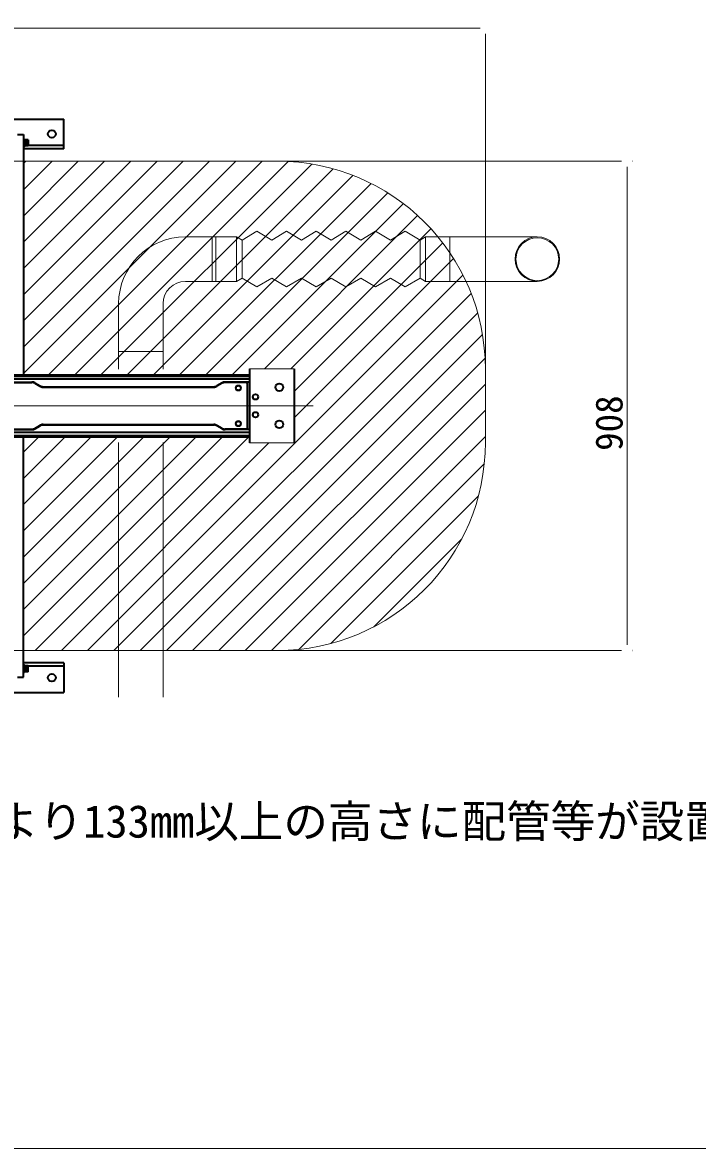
# Model space of a CAD drawing. Units: millimetres, scale not verified. Extents: x -8400 to 8400, y -5940 to 5940.
# Drawn here: x -220 to 917, y -1419 to 478 of the extents above; entities that cross this region are included whole.
import ezdxf
from ezdxf.enums import TextEntityAlignment as Align

# ---------------------------------------------------------------- set-up
doc = ezdxf.new("R2010")
doc.units = ezdxf.units.MM
doc.header["$LTSCALE"] = 40
doc.layers.add('1-0_レイヤ0', color=7, linetype='Continuous', lineweight=13)
doc.styles.add('ＭＳ ゴシック', font='')
doc.styles.get('ＭＳ ゴシック').set_extended_font_data('MS Gothic')

msp = doc.modelspace()

# ---------------------------------------------------------------- linework, layer by layer
at = {"layer": '1-0_レイヤ0'}
for p, q in [((559.55, -106.06), (559.55, 468.24)), ((-750.45, 243.92), (209.55, 243.92)), ((139.33, 243.92), (-218.15, -113.56)), ((95.14, 243.92), (-218.15, -69.37)), ((50.94, 243.92), (-218.15, -25.18)), ((6.75, 243.92), (-218.15, 19.02)), ((-37.44, 243.92), (-218.15, 63.21)), ((-81.64, 243.92), (-218.15, 107.41)), ((-125.83, 243.92), (-218.15, 151.6)), ((-170.03, 243.92), (-218.15, 195.8)), ((-214.22, 243.92), (-218.15, 239.99)), ((183.53, 243.92), (-176.17, -115.78)), ((227.27, 243.47), (-131.98, -115.78)), ((267.13, 239.14), (-87.78, -115.78)), ((303.31, 231.12), (-43.59, -115.78)), ((209.56, 243.92), (798.15, 243.92)), ((336.47, 220.09), (0.6, -115.78)), ((367.05, 206.47), (44.8, -115.78)), ((395.32, 190.55), (88.99, -115.78)), ((421.44, 172.48), (133.19, -115.78)), ((445.54, 152.38), (187.58, -105.58)), ((54.55, 116.58), (140.61, 116.58)), ((140.61, 116.58), (99.78, 116.58)), ((99.78, 116.58), (99.78, 41.58)), ((105.58, 41.58), (105.58, 116.58)), ((140.61, 116.58), (140.61, 41.58)), ((467.65, 130.3), (231.78, -105.58)), ((458.94, 116.58), (449.78, 111.08)), ((458.94, 116.58), (647.05, 116.58)), ((458.94, 116.58), (499.78, 116.58)), ((458.94, 116.58), (458.94, 41.58)), ((499.78, 116.58), (499.78, 41.58)), ((499.78, 116.58), (499.78, 41.58)), ((149.78, 111.08), (149.78, 47.08)), ((487.78, 106.23), (237.55, -144)), ((449.78, 111.08), (449.78, 47.08)), ((505.89, 80.14), (237.55, -188.19)), ((521.85, 51.91), (-110.14, -580.08)), ((54.55, 41.58), (140.61, 41.58)), ((140.61, 41.58), (99.78, 41.58)), ((458.94, 41.58), (449.78, 47.08)), ((458.94, 41.58), (647.05, 41.58)), ((458.94, 41.58), (499.78, 41.58)), ((535.51, 21.37), (-65.95, -580.08)), ((-57.95, 4.08), (-57.95, -106.08)), ((17.05, 4.08), (17.05, -106.08)), ((546.58, -11.74), (-21.75, -580.08)), ((554.66, -47.86), (22.44, -580.08)), ((17.05, -76.6), (-57.95, -76.6)), ((559.06, -87.65), (66.63, -580.08)), ((237.55, -105.58), (162.55, -105.58)), ((559.55, -106.08), (559.55, -230.08)), ((559.55, -131.36), (110.83, -580.08)), ((-810.45, -168.08), (269.55, -168.08)), ((559.55, -175.55), (155.02, -580.08)), ((116.98, -220.38), (-218.15, -555.51)), ((72.78, -220.38), (-218.15, -511.31)), ((28.59, -220.38), (-218.15, -467.12)), ((-15.61, -220.38), (-218.15, -422.92)), ((-59.8, -220.38), (-218.15, -378.73)), ((-104, -220.38), (-218.15, -334.53)), ((-148.19, -220.38), (-218.15, -290.34)), ((-192.38, -220.38), (-218.15, -246.15)), ((161.17, -220.38), (-198.53, -580.08)), ((559.55, -219.75), (199.22, -580.08)), ((195.16, -230.58), (-154.34, -580.08)), ((-57.95, -230.08), (-57.95, -658.96)), ((17.05, -230.08), (17.05, -658.96)), ((237.55, -230.58), (162.55, -230.58)), ((557.72, -265.77), (245.24, -578.25)), ((547.83, -319.85), (299.32, -568.36)), ((519.77, -392.11), (371.58, -540.3)), ((209.55, -580.08), (-750.45, -580.08)), ((209.56, -580.08), (798.15, -580.08)), ((-1786.09, -1418.97), (7000, -1418.97))]:
    msp.add_line(p, q, dxfattribs=at)
at = {"layer": '1-0_レイヤ0', "lineweight": 35}
for p, q in [((-390.45, 314.92), (-150.45, 314.92)), ((-150.45, 264.92), (-150.45, 314.92)), ((-150.45, 270.42), (-210.25, 270.42)), ((-150.45, 264.92), (-218.15, 264.92)), ((162.55, -105.58), (162.55, -230.58)), ((237.55, -105.58), (237.55, -230.58)), ((-150.45, -601.08), (-218.15, -601.08)), ((-150.45, -606.58), (-210.25, -606.58)), ((-150.45, -601.08), (-150.45, -651.08)), ((-390.45, -651.08), (-150.45, -651.08))]:
    msp.add_line(p, q, dxfattribs=at)
at = {"layer": '1-0_レイヤ0', "color": 2, "lineweight": 35}
for p, q in [((-228.15, 288.92), (-218.15, 288.92)), ((-218.15, 288.92), (-218.15, -115.78)), ((-216.25, 275.69), (-218.15, 275.18)), ((-216.25, 274.66), (-218.15, 274.15)), ((-703.45, -115.78), (162.55, -115.78)), ((-703.45, -118.08), (162.55, -118.08)), ((-703.45, -218.08), (162.55, -218.08)), ((-703.45, -220.38), (162.55, -220.38)), ((-218.15, -625.08), (-218.15, -220.38)), ((-228.15, -625.08), (-218.15, -625.08)), ((-216.25, -610.82), (-218.15, -610.31)), ((-216.25, -611.85), (-218.15, -611.34))]:
    msp.add_line(p, q, dxfattribs=at)
at = {"layer": '1-0_レイヤ0', "color": 3, "lineweight": 35}
for p, q in [((-218.15, 281.02), (-218.15, 268.82)), ((-216.25, 281.02), (-218.15, 281.02)), ((-210.25, 279.92), (-216.25, 279.92)), ((-210.25, 269.92), (-216.25, 269.92)), ((-210.25, 279.92), (-210.25, 269.92)), ((162.55, -123.08), (-249.1, -123.08)), ((162.55, -213.08), (-249.1, -213.08)), ((-218.15, -617.18), (-218.15, -604.98)), ((-210.25, -606.08), (-216.25, -606.08)), ((-210.25, -616.08), (-210.25, -606.08)), ((-216.25, -617.18), (-218.15, -617.18)), ((-210.25, -616.08), (-216.25, -616.08))]:
    msp.add_line(p, q, dxfattribs=at)
at = {"layer": '1-0_レイヤ0', "color": 4, "lineweight": 9}
for p, q in [((-210.25, 278.92), (-216.25, 278.92)), ((-210.25, 277.92), (-216.25, 277.92)), ((-210.25, 276.92), (-216.25, 276.92)), ((-210.25, 275.92), (-216.25, 275.92)), ((-210.25, 274.92), (-216.25, 274.92)), ((-210.25, 273.92), (-216.25, 273.92)), ((-210.25, 272.92), (-216.25, 272.92)), ((-210.25, 271.92), (-216.25, 271.92)), ((-210.25, 270.92), (-216.25, 270.92)), ((-210.25, -607.08), (-216.25, -607.08)), ((-210.25, -608.08), (-216.25, -608.08)), ((-210.25, -609.08), (-216.25, -609.08)), ((-210.25, -610.08), (-216.25, -610.08)), ((-210.25, -611.08), (-216.25, -611.08)), ((-210.25, -612.08), (-216.25, -612.08)), ((-210.25, -613.08), (-216.25, -613.08)), ((-210.25, -614.08), (-216.25, -614.08)), ((-210.25, -615.08), (-216.25, -615.08))]:
    msp.add_line(p, q, dxfattribs=at)
at = {"layer": '1-0_レイヤ0', "color": 6, "lineweight": 35}
for p, q in [((-245.45, -128.08), (-204.13, -128.08)), ((-240.08, -128.83), (-203.93, -128.83)), ((-199.3, -130.07), (-190.52, -135.14)), ((-199.13, -129.42), (-190.35, -134.49)), ((116.23, -129.42), (107.45, -134.49)), ((116.4, -130.07), (107.62, -135.14)), ((157.17, -128.83), (121.03, -128.83)), ((162.55, -128.08), (121.23, -128.08)), ((159.17, -205.33), (159.17, -130.83)), ((-185.35, -135.83), (102.45, -135.83)), ((-185.15, -136.58), (102.25, -136.58)), ((-245.45, -208.08), (-204.13, -208.08)), ((-240.08, -207.33), (-203.93, -207.33)), ((-199.3, -206.09), (-190.52, -201.02)), ((-199.13, -206.74), (-190.35, -201.67)), ((-185.35, -200.33), (102.45, -200.33)), ((-185.15, -199.58), (102.25, -199.58)), ((116.23, -206.74), (107.45, -201.67)), ((116.4, -206.09), (107.62, -201.02)), ((157.17, -207.33), (121.03, -207.33)), ((162.55, -208.08), (121.23, -208.08))]:
    msp.add_line(p, q, dxfattribs=at)
at = {"layer": '1-0_レイヤ0', "color": 3, "lineweight": 35}
for points in [[(-216.25, 281.02), (-216.25, 268.82), (-218.15, 268.82)], [(-216.25, -617.18), (-216.25, -604.98), (-218.15, -604.98)]]:
    msp.add_lwpolyline(points, dxfattribs=at)
at = {"layer": '1-0_レイヤ0'}
for points in [[(140.61, 116.58), (149.78, 111.08), (174.78, 126.08), (199.78, 111.08), (224.78, 126.08), (249.78, 111.08), (274.78, 126.08), (299.78, 111.08), (324.78, 126.08), (349.78, 111.08), (374.78, 126.08), (399.78, 111.08), (424.78, 126.08), (449.78, 111.08), (458.94, 116.58)], [(140.61, 41.58), (149.78, 47.08), (174.78, 32.08), (199.78, 47.08), (224.78, 32.08), (249.78, 47.08), (274.78, 32.08), (299.78, 47.08), (324.78, 32.08), (349.78, 47.08), (374.78, 32.08), (399.78, 47.08), (424.78, 32.08), (449.78, 47.08), (458.94, 41.58)]]:
    msp.add_lwpolyline(points, dxfattribs=at)
at = {"layer": '1-0_レイヤ0', "lineweight": 35}
for centre, radius in [((-170.45, 289.92), 6.5), ((212.55, -136.83), 6.5), ((143.55, -138.08), 4.19), ((143.55, -198.08), 4.19), ((212.55, -199.33), 6.5), ((-170.45, -626.08), 6.5)]:
    msp.add_circle(centre, radius, dxfattribs=at)
at = {"layer": '1-0_レイヤ0'}
for radius in [37.5, 36]:
    msp.add_circle((647.05, 79.08), radius, dxfattribs=at)
at = {"layer": '1-0_レイヤ0', "color": 4, "lineweight": 9}
for centre in [(143.55, -138.08), (143.55, -198.08)]:
    msp.add_circle(centre, 5, dxfattribs=at)
at = {"layer": '1-0_レイヤ0', "color": 6, "lineweight": 35}
for centre in [(172.55, -153.08), (172.55, -183.08)]:
    msp.add_circle(centre, 4.5, dxfattribs=at)
at = {"layer": '1-0_レイヤ0'}
for centre, radius, start, end in [((209.55, -106.08), 350, 0, 90), ((54.55, 4.08), 112.5, 90, 180), ((54.55, 4.08), 37.5, 90, 180), ((209.55, -230.08), 350, 270, 0)]:
    msp.add_arc(centre, radius, start, end, dxfattribs=at)
at = {"layer": '1-0_レイヤ0', "color": 6, "lineweight": 35}
for centre, radius, start, end in [((-204.13, -138.08), 10, 60, 90), ((-203.93, -138.08), 9.25, 60, 90), ((121.23, -138.08), 10, 90, 120), ((121.03, -138.08), 9.25, 90, 120), ((157.17, -130.83), 2, 0, 90), ((-185.15, -125.83), 10.75, 240, 270), ((-185.35, -125.83), 10, 240, 270), ((102.25, -125.83), 10.75, 270, 300), ((102.45, -125.83), 10, 270, 300), ((-204.13, -198.08), 10, 270, 300), ((-203.93, -198.08), 9.25, 270, 300), ((-185.15, -210.33), 10.75, 90, 120), ((-185.35, -210.33), 10, 90, 120), ((102.25, -210.33), 10.75, 60, 90), ((102.45, -210.33), 10, 60, 90), ((121.23, -198.08), 10, 240, 270), ((121.03, -198.08), 9.25, 240, 270), ((157.17, -205.33), 2, 270, 0)]:
    msp.add_arc(centre, radius, start, end, dxfattribs=at)

# ---------------------------------------------------------------- texts
at = {"layer": '1-0_レイヤ0', "style": 'ＭＳ ゴシック'}
msp.add_text('908', height=45.82, rotation=90, dxfattribs=at).set_placement((804.39, -243.97), align=Align.BOTTOM_LEFT)
msp.add_text('基礎天端より133mm以上の高さに配管等が設置不可な範囲', height=54.99, dxfattribs=at).set_placement((-567.65, -911.91), align=Align.BOTTOM_LEFT)

# ---------------------------------------------------------------- next in the draw order: wipeouts: each hides what was drawn before it
for points in [[(568.88, 468.19), (568.74, 469.81), (568.32, 471.39), (568.32, 471.39)], [(798.1, 253.25), (796.48, 253.11), (794.91, 252.69), (794.91, 252.69)], [(798.1, -589.41), (799.72, -589.27), (801.29, -588.85), (801.29, -588.85)]]:
    msp.add_wipeout(points)

# ---------------------------------------------------------------- next in the draw order: wipeouts: each hides what was drawn before it
for points in [[(568.32, 471.39), (567.63, 472.86), (566.7, 474.19), (566.7, 474.19)], [(794.91, 252.69), (793.43, 252), (792.1, 251.07), (792.1, 251.07)], [(801.29, -588.85), (802.77, -588.16), (804.1, -587.23), (804.1, -587.23)]]:
    msp.add_wipeout(points)

# ---------------------------------------------------------------- next in the draw order: wipeouts: each hides what was drawn before it
for points in [[(566.7, 474.19), (565.55, 475.34), (564.22, 476.28), (564.22, 476.28)], [(792.1, 251.07), (790.95, 249.92), (790.02, 248.59), (790.02, 248.59)], [(804.1, -587.23), (805.25, -586.08), (806.18, -584.75), (806.18, -584.75)]]:
    msp.add_wipeout(points)

# ---------------------------------------------------------------- next in the draw order: wipeouts: each hides what was drawn before it
for points in [[(564.22, 476.28), (562.74, 476.96), (561.17, 477.39), (561.17, 477.39)], [(790.02, 248.59), (789.33, 247.11), (788.91, 245.54), (788.91, 245.54)], [(806.18, -584.75), (806.87, -583.27), (807.29, -581.7), (807.29, -581.7)]]:
    msp.add_wipeout(points)

# ---------------------------------------------------------------- next in the draw order: linework, layer by layer
at = {"layer": '1-0_レイヤ0'}
for points in [[(561.17, 477.39), (559.55, 477.53), (557.93, 477.39)], [(788.91, 245.54), (788.77, 243.92), (788.91, 242.3)], [(807.29, -581.7), (807.43, -580.08), (807.29, -578.46)]]:
    msp.add_solid(points, dxfattribs=at)

# ---------------------------------------------------------------- next in the draw order: wipeouts: each hides what was drawn before it
for points in [[(557.93, 477.39), (556.36, 476.96), (554.88, 476.28), (554.88, 476.28)], [(788.91, 242.3), (789.33, 240.73), (790.02, 239.25), (790.02, 239.25)], [(807.29, -578.46), (806.87, -576.89), (806.18, -575.41), (806.18, -575.41)]]:
    msp.add_wipeout(points)

# ---------------------------------------------------------------- next in the draw order: wipeouts: each hides what was drawn before it
for points in [[(554.88, 476.28), (553.55, 475.34), (552.4, 474.19), (552.4, 474.19)], [(790.02, 239.25), (790.95, 237.92), (792.1, 236.77), (792.1, 236.77)], [(806.18, -575.41), (805.25, -574.08), (804.1, -572.93), (804.1, -572.93)]]:
    msp.add_wipeout(points)

# ---------------------------------------------------------------- next in the draw order: wipeouts: each hides what was drawn before it
for points in [[(552.4, 474.19), (551.47, 472.86), (550.78, 471.39), (550.78, 471.39)], [(792.1, 236.77), (793.43, 235.84), (794.91, 235.15), (794.91, 235.15)], [(804.1, -572.93), (802.77, -572), (801.29, -571.31), (801.29, -571.31)]]:
    msp.add_wipeout(points)

# ---------------------------------------------------------------- next in the draw order: wipeouts: each hides what was drawn before it
for points in [[(550.78, 471.39), (550.36, 469.81), (550.22, 468.19), (550.22, 468.19)], [(794.91, 235.15), (796.48, 234.73), (798.1, 234.59), (798.1, 234.59)], [(801.29, -571.31), (799.72, -570.89), (798.1, -570.75), (798.1, -570.75)]]:
    msp.add_wipeout(points)

# ---------------------------------------------------------------- next in the draw order: wipeouts: each hides what was drawn before it
for points in [[(550.22, 468.19), (550.36, 466.57), (550.78, 465), (550.78, 465)], [(798.1, 234.59), (799.72, 234.73), (801.29, 235.15), (801.29, 235.15)], [(798.1, -570.75), (796.48, -570.89), (794.91, -571.31), (794.91, -571.31)]]:
    msp.add_wipeout(points)

# ---------------------------------------------------------------- next in the draw order: wipeouts: each hides what was drawn before it
for points in [[(550.78, 465), (551.47, 463.53), (552.4, 462.19), (552.4, 462.19)], [(801.29, 235.15), (802.77, 235.84), (804.1, 236.77), (804.1, 236.77)], [(794.91, -571.31), (793.43, -572), (792.1, -572.93), (792.1, -572.93)]]:
    msp.add_wipeout(points)

# ---------------------------------------------------------------- next in the draw order: wipeouts: each hides what was drawn before it
for points in [[(552.4, 462.19), (553.55, 461.04), (554.88, 460.11), (554.88, 460.11)], [(804.1, 236.77), (805.25, 237.92), (806.18, 239.25), (806.18, 239.25)], [(792.1, -572.93), (790.95, -574.08), (790.02, -575.41), (790.02, -575.41)]]:
    msp.add_wipeout(points)

# ---------------------------------------------------------------- next in the draw order: wipeouts: each hides what was drawn before it
for points in [[(554.88, 460.11), (556.36, 459.42), (557.93, 459), (557.93, 459)], [(806.18, 239.25), (806.87, 240.73), (807.29, 242.3), (807.29, 242.3)], [(790.02, -575.41), (789.33, -576.89), (788.91, -578.46), (788.91, -578.46)]]:
    msp.add_wipeout(points)

# ---------------------------------------------------------------- next in the draw order: linework, layer by layer
for points in [[(557.93, 459), (559.55, 458.86), (561.17, 459)], [(807.29, 242.3), (807.43, 243.92), (807.29, 245.54)], [(788.91, -578.46), (788.77, -580.08), (788.91, -581.7)]]:
    msp.add_solid(points, dxfattribs=at)

# ---------------------------------------------------------------- next in the draw order: wipeouts: each hides what was drawn before it
for points in [[(561.17, 459), (562.74, 459.42), (564.22, 460.11), (564.22, 460.11)], [(807.29, 245.54), (806.87, 247.11), (806.18, 248.59), (806.18, 248.59)], [(788.91, -581.7), (789.33, -583.27), (790.02, -584.75), (790.02, -584.75)]]:
    msp.add_wipeout(points)

# ---------------------------------------------------------------- next in the draw order: wipeouts: each hides what was drawn before it
for points in [[(564.22, 460.11), (565.55, 461.04), (566.7, 462.19), (566.7, 462.19)], [(806.18, 248.59), (805.25, 249.92), (804.1, 251.07), (804.1, 251.07)], [(790.02, -584.75), (790.95, -586.08), (792.1, -587.23), (792.1, -587.23)]]:
    msp.add_wipeout(points)

# ---------------------------------------------------------------- next in the draw order: wipeouts: each hides what was drawn before it
for points in [[(566.7, 462.19), (567.63, 463.53), (568.32, 465), (568.32, 465)], [(804.1, 251.07), (802.77, 252), (801.29, 252.69), (801.29, 252.69)], [(792.1, -587.23), (793.43, -588.16), (794.91, -588.85), (794.91, -588.85)]]:
    msp.add_wipeout(points)

# ---------------------------------------------------------------- next in the draw order: wipeouts: each hides what was drawn before it
for points in [[(568.32, 465), (568.74, 466.57), (568.88, 468.19), (568.88, 468.19)], [(801.29, 252.69), (799.72, 253.11), (798.1, 253.25), (798.1, 253.25)], [(794.91, -588.85), (796.48, -589.27), (798.1, -589.41), (798.1, -589.41)]]:
    msp.add_wipeout(points)

# ---------------------------------------------------------------- next in the draw order: wipeouts: each hides what was drawn before it
for points in [[(568.88, 468.19), (568.32, 471.39), (566.7, 474.19), (566.7, 474.19)], [(798.1, 253.25), (794.91, 252.69), (792.1, 251.07), (792.1, 251.07)], [(798.1, -589.41), (801.29, -588.85), (804.1, -587.23), (804.1, -587.23)]]:
    msp.add_wipeout(points)

# ---------------------------------------------------------------- next in the draw order: wipeouts: each hides what was drawn before it
for points in [[(566.7, 474.19), (564.22, 476.28), (561.17, 477.39), (561.17, 477.39)], [(792.1, 251.07), (790.02, 248.59), (788.91, 245.54), (788.91, 245.54)], [(804.1, -587.23), (806.18, -584.75), (807.29, -581.7), (807.29, -581.7)]]:
    msp.add_wipeout(points)

# ---------------------------------------------------------------- next in the draw order: wipeouts: each hides what was drawn before it
for points in [[(561.17, 477.39), (557.93, 477.39), (554.88, 476.28), (554.88, 476.28)], [(788.91, 245.54), (788.91, 242.3), (790.02, 239.25), (790.02, 239.25)], [(807.29, -581.7), (807.29, -578.46), (806.18, -575.41), (806.18, -575.41)]]:
    msp.add_wipeout(points)

# ---------------------------------------------------------------- next in the draw order: wipeouts: each hides what was drawn before it
for points in [[(554.88, 476.28), (552.4, 474.19), (550.78, 471.39), (550.78, 471.39)], [(790.02, 239.25), (792.1, 236.77), (794.91, 235.15), (794.91, 235.15)], [(806.18, -575.41), (804.1, -572.93), (801.29, -571.31), (801.29, -571.31)]]:
    msp.add_wipeout(points)

# ---------------------------------------------------------------- next in the draw order: wipeouts: each hides what was drawn before it
for points in [[(550.78, 471.39), (550.22, 468.19), (550.78, 465), (550.78, 465)], [(794.91, 235.15), (798.1, 234.59), (801.29, 235.15), (801.29, 235.15)], [(801.29, -571.31), (798.1, -570.75), (794.91, -571.31), (794.91, -571.31)]]:
    msp.add_wipeout(points)

# ---------------------------------------------------------------- next in the draw order: wipeouts: each hides what was drawn before it
for points in [[(550.78, 465), (552.4, 462.19), (554.88, 460.11), (554.88, 460.11)], [(801.29, 235.15), (804.1, 236.77), (806.18, 239.25), (806.18, 239.25)], [(794.91, -571.31), (792.1, -572.93), (790.02, -575.41), (790.02, -575.41)]]:
    msp.add_wipeout(points)

# ---------------------------------------------------------------- next in the draw order: wipeouts: each hides what was drawn before it
for points in [[(554.88, 460.11), (557.93, 459), (561.17, 459), (561.17, 459)], [(806.18, 239.25), (807.29, 242.3), (807.29, 245.54), (807.29, 245.54)], [(790.02, -575.41), (788.91, -578.46), (788.91, -581.7), (788.91, -581.7)]]:
    msp.add_wipeout(points)

# ---------------------------------------------------------------- next in the draw order: wipeouts: each hides what was drawn before it
for points in [[(561.17, 459), (564.22, 460.11), (566.7, 462.19), (566.7, 462.19)], [(807.29, 245.54), (806.18, 248.59), (804.1, 251.07), (804.1, 251.07)], [(788.91, -581.7), (790.02, -584.75), (792.1, -587.23), (792.1, -587.23)]]:
    msp.add_wipeout(points)

# ---------------------------------------------------------------- next in the draw order: wipeouts: each hides what was drawn before it
for points in [[(566.7, 462.19), (568.32, 465), (568.88, 468.19), (568.88, 468.19)], [(804.1, 251.07), (801.29, 252.69), (798.1, 253.25), (798.1, 253.25)], [(792.1, -587.23), (794.91, -588.85), (798.1, -589.41), (798.1, -589.41)]]:
    msp.add_wipeout(points)

# ---------------------------------------------------------------- next in the draw order: wipeouts: each hides what was drawn before it
for points in [[(568.88, 468.19), (566.7, 474.19), (561.17, 477.39), (561.17, 477.39)], [(798.1, 253.25), (792.1, 251.07), (788.91, 245.54), (788.91, 245.54)], [(798.1, -589.41), (804.1, -587.23), (807.29, -581.7), (807.29, -581.7)]]:
    msp.add_wipeout(points)

# ---------------------------------------------------------------- next in the draw order: wipeouts: each hides what was drawn before it
for points in [[(561.17, 477.39), (554.88, 476.28), (550.78, 471.39), (550.78, 471.39)], [(788.91, 245.54), (790.02, 239.25), (794.91, 235.15), (794.91, 235.15)], [(807.29, -581.7), (806.18, -575.41), (801.29, -571.31), (801.29, -571.31)]]:
    msp.add_wipeout(points)

# ---------------------------------------------------------------- next in the draw order: wipeouts: each hides what was drawn before it
for points in [[(550.78, 471.39), (550.78, 465), (554.88, 460.11), (554.88, 460.11)], [(794.91, 235.15), (801.29, 235.15), (806.18, 239.25), (806.18, 239.25)], [(801.29, -571.31), (794.91, -571.31), (790.02, -575.41), (790.02, -575.41)]]:
    msp.add_wipeout(points)

# ---------------------------------------------------------------- next in the draw order: wipeouts: each hides what was drawn before it
for points in [[(554.88, 460.11), (561.17, 459), (566.7, 462.19), (566.7, 462.19)], [(806.18, 239.25), (807.29, 245.54), (804.1, 251.07), (804.1, 251.07)], [(790.02, -575.41), (788.91, -581.7), (792.1, -587.23), (792.1, -587.23)]]:
    msp.add_wipeout(points)

# ---------------------------------------------------------------- next in the draw order: wipeouts: each hides what was drawn before it
for points in [[(566.7, 462.19), (568.88, 468.19), (561.17, 477.39), (561.17, 477.39)], [(804.1, 251.07), (798.1, 253.25), (788.91, 245.54), (788.91, 245.54)], [(792.1, -587.23), (798.1, -589.41), (807.29, -581.7), (807.29, -581.7)]]:
    msp.add_wipeout(points)

# ---------------------------------------------------------------- next in the draw order: wipeouts: each hides what was drawn before it
for points in [[(561.17, 477.39), (550.78, 471.39), (554.88, 460.11), (554.88, 460.11)], [(788.91, 245.54), (794.91, 235.15), (806.18, 239.25), (806.18, 239.25)], [(807.29, -581.7), (801.29, -571.31), (790.02, -575.41), (790.02, -575.41)]]:
    msp.add_wipeout(points)

# ---------------------------------------------------------------- next in the draw order: wipeouts: each hides what was drawn before it
for points in [[(554.88, 460.11), (566.7, 462.19), (561.17, 477.39), (561.17, 477.39)], [(806.18, 239.25), (804.1, 251.07), (788.91, 245.54), (788.91, 245.54)], [(790.02, -575.41), (792.1, -587.23), (807.29, -581.7), (807.29, -581.7)]]:
    msp.add_wipeout(points)

# ---------------------------------------------------------------- next in the draw order: linework, layer by layer
for p, q in [((-1091.12, 468.19), (550.22, 468.19)), ((798.1, 234.59), (798.1, -570.75))]:
    msp.add_line(p, q, dxfattribs=at)

doc.saveas('drawing.dxf')
